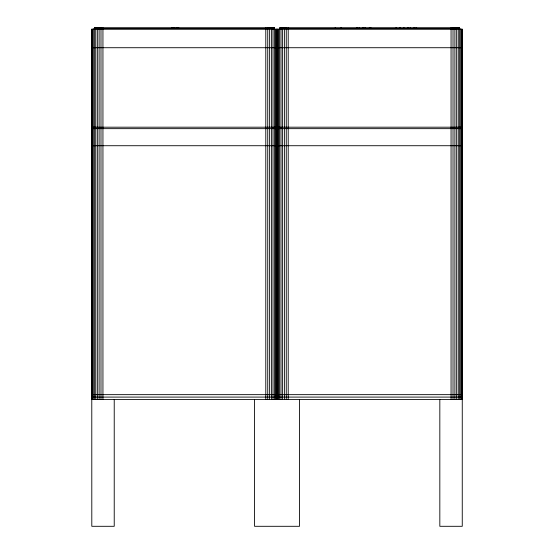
<?xml version="1.0" encoding="UTF-8"?>
<svg xmlns="http://www.w3.org/2000/svg" width="554" height="554" viewBox="0 0 554 554"><rect width="100%" height="100%" fill="white"/><g stroke="black" fill="none" stroke-linecap="round" stroke-linejoin="round"><path stroke-width="0.83" d="M276.827 397.093L91.722 397.093L91.722 394.656L91.722 145.723L276.827 145.723L276.827 29.189M114.228 399.531L114.228 526.3L91.805 526.3L91.722 29.189L462.278 29.189L462.258 526.3L439.828 526.3L439.828 399.531M91.86 394.656L91.86 145.723M91.895 127.191L91.895 29.189M277.173 399.531L277.173 29.189M462.105 397.093L462.105 394.656M462.14 145.723L462.14 127.191M102.94 28.676L102.982 27.7M288.212 28.676L288.26 27.7M101.417 28.676L101.583 27.7M286.688 28.676L286.806 27.755M99.935 28.676L100.267 27.7M285.213 28.676L285.545 27.7M94.159 28.676L95.136 27.7L273.586 27.7L274.562 28.676L94.159 28.676A0.976 0.976 0 0 1 95.136 27.7M279.438 28.676L280.414 27.7L458.864 27.7L459.841 28.676L279.438 28.676A0.976 0.976 0 0 1 280.414 27.7M369.289 27.7L369.262 27.949M91.722 47.72L276.827 47.72M277.173 47.72L462.278 47.72M91.722 127.191L276.827 127.191M277.173 127.191L462.278 127.191L462.278 128.653L277.173 128.653M91.722 128.653L276.827 128.653M277.173 145.723L462.278 145.723M91.722 394.656L276.827 394.656M277.173 394.656L462.278 394.656M277.173 397.093L462.278 397.093M91.722 399.531L276.938 399.531M277.125 399.531L462.278 399.531M268.455 27.7L268.787 28.676M452.417 27.7L452.583 28.676M267.139 27.7L267.312 28.676M453.837 27.755L454.065 28.676M451.018 27.7L451.06 28.676M265.747 27.7L265.788 28.676M462.105 29.189L462.105 399.531M461.6 29.189L461.6 399.531M460.776 29.189L460.776 399.531M459.654 29.189L459.654 399.531M458.269 29.189L458.269 399.531M456.669 29.189L456.669 399.531M454.896 29.189L454.896 399.531M453.013 29.189L453.013 399.531M451.06 29.189L451.06 399.531M416.615 27.7L416.615 28.192M416.061 27.7L416.061 28.192M414.323 27.7L414.323 28.192M414.046 27.7L414.046 28.192M410.486 27.7L410.486 28.192M410.209 27.7L410.209 28.192M408.457 27.7L408.457 28.192M407.91 27.7L407.91 28.192M403.963 27.7L403.963 28.192M403.492 27.7L403.492 28.192M400.23 27.7L400.23 28.192M399.808 27.7L399.78 28.192M396.526 27.7L396.526 28.192M396.055 27.7L396.055 28.192M370.889 27.7L370.889 28.074M365.529 27.7L365.571 28.192M365.024 27.7L365.024 28.192M363.286 27.7L363.286 28.192M363.009 27.7L363.009 28.192M359.442 27.7L359.442 28.192M359.165 27.7L359.165 28.192M357.42 27.7L357.42 28.192M356.866 27.7L356.866 28.192M341.389 27.7L341.389 28.192M341.029 27.7L341.029 28.192M335.579 27.7L335.579 28.192M335.212 27.7L335.212 28.192M299.506 399.531L299.506 526.3L254.556 526.3L254.556 399.531M288.212 29.189L288.212 399.531M286.266 29.189L286.266 399.531M284.382 29.189L284.382 399.531M282.609 29.189L282.609 399.531M281.003 29.189L281.003 399.531M279.625 29.189L279.625 399.531M278.503 29.189L278.503 399.531M277.679 29.189L277.679 399.531M276.827 145.723L276.827 399.531M276.321 29.189L276.321 399.531M275.497 29.189L275.497 399.531M274.375 29.189L274.375 399.531M272.997 29.189L272.997 399.531M271.391 29.189L271.391 399.531M269.625 29.189L269.625 399.531M267.734 29.189L267.734 399.531M265.788 29.189L265.788 399.531M178.769 27.7L178.769 28.081M178.298 27.7L178.298 28.081M177.827 27.7L177.827 28.081M176.927 27.7L176.927 28.081M176.11 27.7L176.11 28.081M174.33 27.7L174.33 28.081M173.52 27.7L173.52 28.081M172.613 27.7L172.613 28.081M172.149 27.7L172.149 28.081M171.678 27.7L171.678 28.081M102.94 29.189L102.94 399.531M100.994 29.189L100.994 399.531M99.104 29.189L99.104 399.531M97.331 29.189L97.331 399.531M95.731 29.189L95.731 399.531M94.346 29.189L94.346 399.531M93.224 29.189L93.224 399.531M92.4 29.189L92.4 399.531M91.86 127.191L91.86 399.531M273.586 27.7A0.976 0.976 0 0 1 274.562 28.676M274.417 28.517A0.976 0.963 -90 0 0 273.468 27.7A0.976 0.963 90 0 1 274.431 28.676M273.704 27.929A0.976 0.921 -90 0 0 273.115 27.7A0.976 0.921 90 0 1 274.036 28.676M272.54 27.7A0.976 0.845 -90 0 1 273.385 28.676M271.758 27.7A0.976 0.748 -90 0 1 272.513 28.676M270.802 27.7A0.976 0.623 90 0 1 271.425 28.676M269.999 27.922A0.976 0.485 -90 0 0 269.687 27.7A0.976 0.485 90 0 1 270.172 28.676M98.55 28.676A0.976 0.485 -90 0 1 99.041 27.7M97.296 28.676A0.976 0.623 -90 0 1 97.926 27.7M96.216 28.676A0.976 0.748 90 0 1 96.964 27.7M95.336 28.676A0.976 0.845 90 0 1 96.181 27.7M94.692 28.676A0.976 0.921 -90 0 1 95.613 27.7M458.74 27.7A0.976 0.963 90 0 1 459.709 28.676M458.864 27.7A0.976 0.976 0 0 1 459.841 28.676M459.301 28.517A0.976 0.921 -90 0 0 458.387 27.7A0.976 0.921 90 0 1 459.308 28.676M457.819 27.7A0.976 0.845 90 0 1 458.664 28.676M457.036 27.7A0.976 0.748 -90 0 1 457.784 28.676M456.074 27.7A0.976 0.623 90 0 1 456.704 28.676M455.277 27.922A0.976 0.485 -90 0 0 454.966 27.7A0.976 0.485 90 0 1 455.45 28.676M284.001 27.922A0.976 0.485 90 0 1 284.313 27.7A0.976 0.485 -90 0 0 283.828 28.676M282.575 28.676A0.976 0.623 -90 0 1 283.198 27.7M281.487 28.676A0.976 0.748 -90 0 1 282.242 27.7M280.92 27.929A0.976 0.845 -90 0 1 281.46 27.7A0.976 0.845 89.9 0 0 280.615 28.676M280.296 27.929A0.976 0.921 90 0 1 280.885 27.7A0.976 0.921 -90 0 0 279.964 28.676M279.569 28.676A0.976 0.963 -90 0 1 280.539 27.7M95.26 27.7A0.976 0.963 90 0 0 94.291 28.676A0.976 0.963 -90 0 1 95.26 27.7"/></g></svg>
